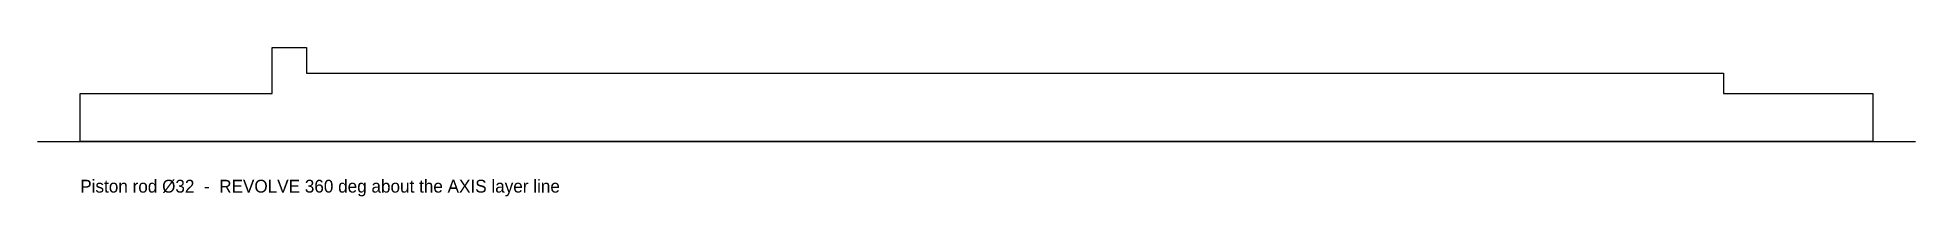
# Model space of a CAD drawing. Header units: metres. Extents: x -10 to 430, y -13 to 22.
import ezdxf

# ---------------------------------------------------------------- set-up
doc = ezdxf.new("R2010")
doc.units = ezdxf.units.M
for name, color, linetype in [('AXIS', 5, 'Continuous'), ('NOTE', 8, 'Continuous'), ('OUTLINE', 7, 'Continuous')]:
    doc.layers.add(name, color=color, linetype=linetype)

msp = doc.modelspace()

# ---------------------------------------------------------------- linework, layer by layer
at = {"layer": 'AXIS'}
msp.add_line((-10, 0), (430, 0), dxfattribs=at)
at = {"layer": 'OUTLINE'}
msp.add_lwpolyline([(0, 0), (0, 11.2), (45, 11.2), (45, 22), (53, 22), (53, 16), (385, 16), (385, 11.2), (420, 11.2), (420, 0)], close=True, dxfattribs=at)

# ---------------------------------------------------------------- texts
at = {"layer": 'NOTE'}
msp.add_text('Piston rod Ø32  -  REVOLVE 360 deg about the AXIS layer line', height=3, dxfattribs=at).set_placement((0, -12))

doc.saveas('drawing.dxf')
